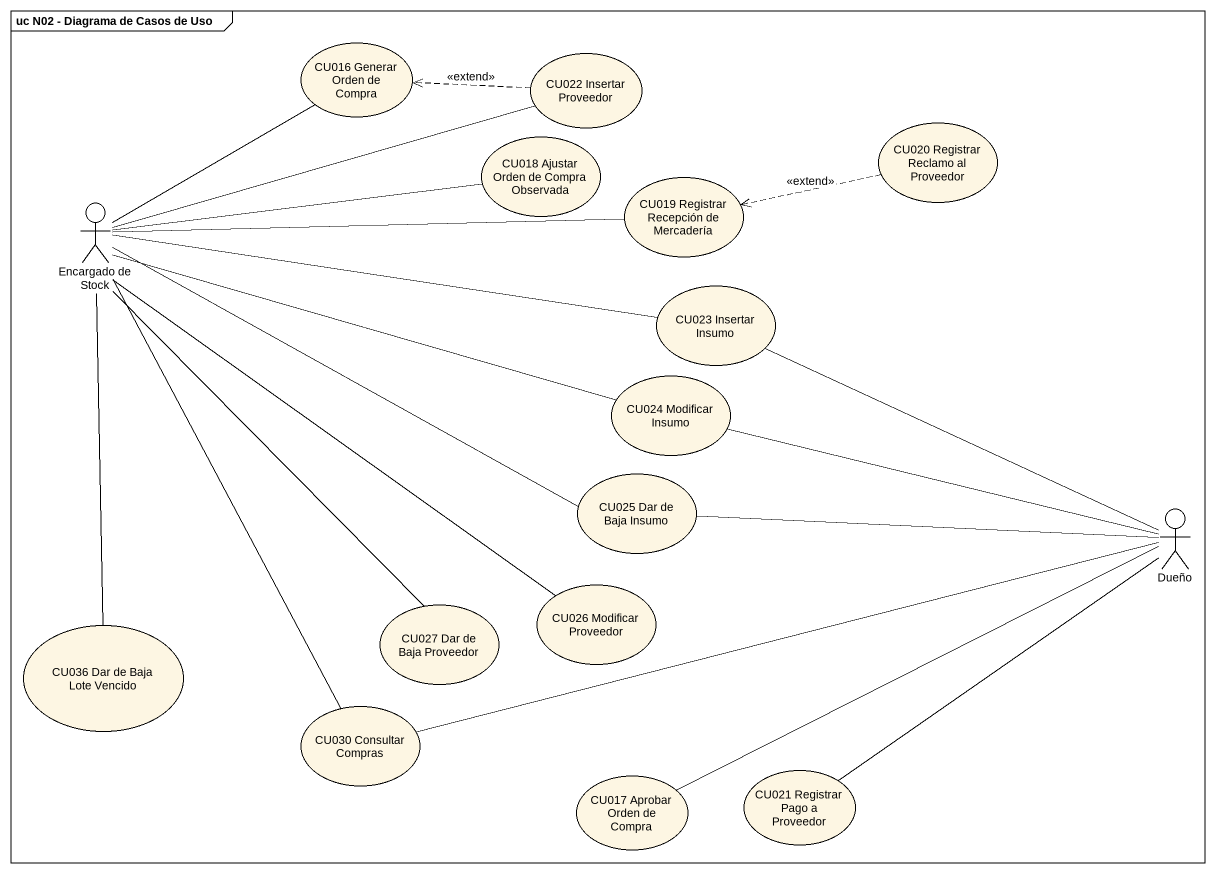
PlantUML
@startuml
mainframe uc N02 - Diagrama de Casos de Uso
usecase "CU016 Generar Orden de Compra" as CU016_Generar_Orden_de
usecase "CU022 Insertar Proveedor" as CU022_Insertar_Proveedor
usecase "CU020 Registrar Reclamo al Proveedor" as CU020_Registrar_Reclamo_al
usecase "CU018 Ajustar Orden de Compra Observada" as CU018_Ajustar_Orden_de
usecase "CU019 Registrar Recepción de Mercadería" as CU019_Registrar_Recepción
actor "Encargado de Stock" as Encargado_de_Stock
usecase "CU023 Insertar Insumo" as CU023_Insertar_Insumo
usecase "CU024 Modificar Insumo" as CU024_Modificar_Insumo
usecase "CU025 Dar de Baja Insumo" as CU025_Dar_de_Baja_Insumo
actor Dueño
usecase "CU027 Dar de Baja Proveedor" as CU027_Dar_de_Baja_Proveedor
usecase "CU026 Modificar Proveedor" as CU026_Modificar_Proveedor
usecase "CU036 Dar de Baja Lote Vencido" as CU036_Dar_de_Baja_Lote
usecase "CU030 Consultar Compras" as CU030_Consultar_Compras
usecase "CU017 Aprobar Orden de Compra" as CU017_Aprobar_Orden_de
usecase "CU021 Registrar Pago a Proveedor" as CU021_Registrar_Pago_a
CU022_Insertar_Proveedor .left.> CU016_Generar_Orden_de : <<extend>>
CU020_Registrar_Reclamo_al .left.> CU019_Registrar_Recepción : <<extend>>
Encargado_de_Stock -up- CU016_Generar_Orden_de
Encargado_de_Stock -right- CU022_Insertar_Proveedor
Encargado_de_Stock -right- CU018_Ajustar_Orden_de
Encargado_de_Stock -right- CU019_Registrar_Recepción
Encargado_de_Stock -right- CU023_Insertar_Insumo
Encargado_de_Stock -right- CU024_Modificar_Insumo
Encargado_de_Stock -right- CU025_Dar_de_Baja_Insumo
Encargado_de_Stock -- CU027_Dar_de_Baja_Proveedor
Encargado_de_Stock -- CU026_Modificar_Proveedor
Encargado_de_Stock -- CU036_Dar_de_Baja_Lote
Encargado_de_Stock -- CU030_Consultar_Compras
Dueño -left- CU023_Insertar_Insumo
Dueño -left- CU024_Modificar_Insumo
Dueño -left- CU025_Dar_de_Baja_Insumo
Dueño -left- CU030_Consultar_Compras
Dueño -left- CU017_Aprobar_Orden_de
Dueño -- CU021_Registrar_Pago_a
@enduml
